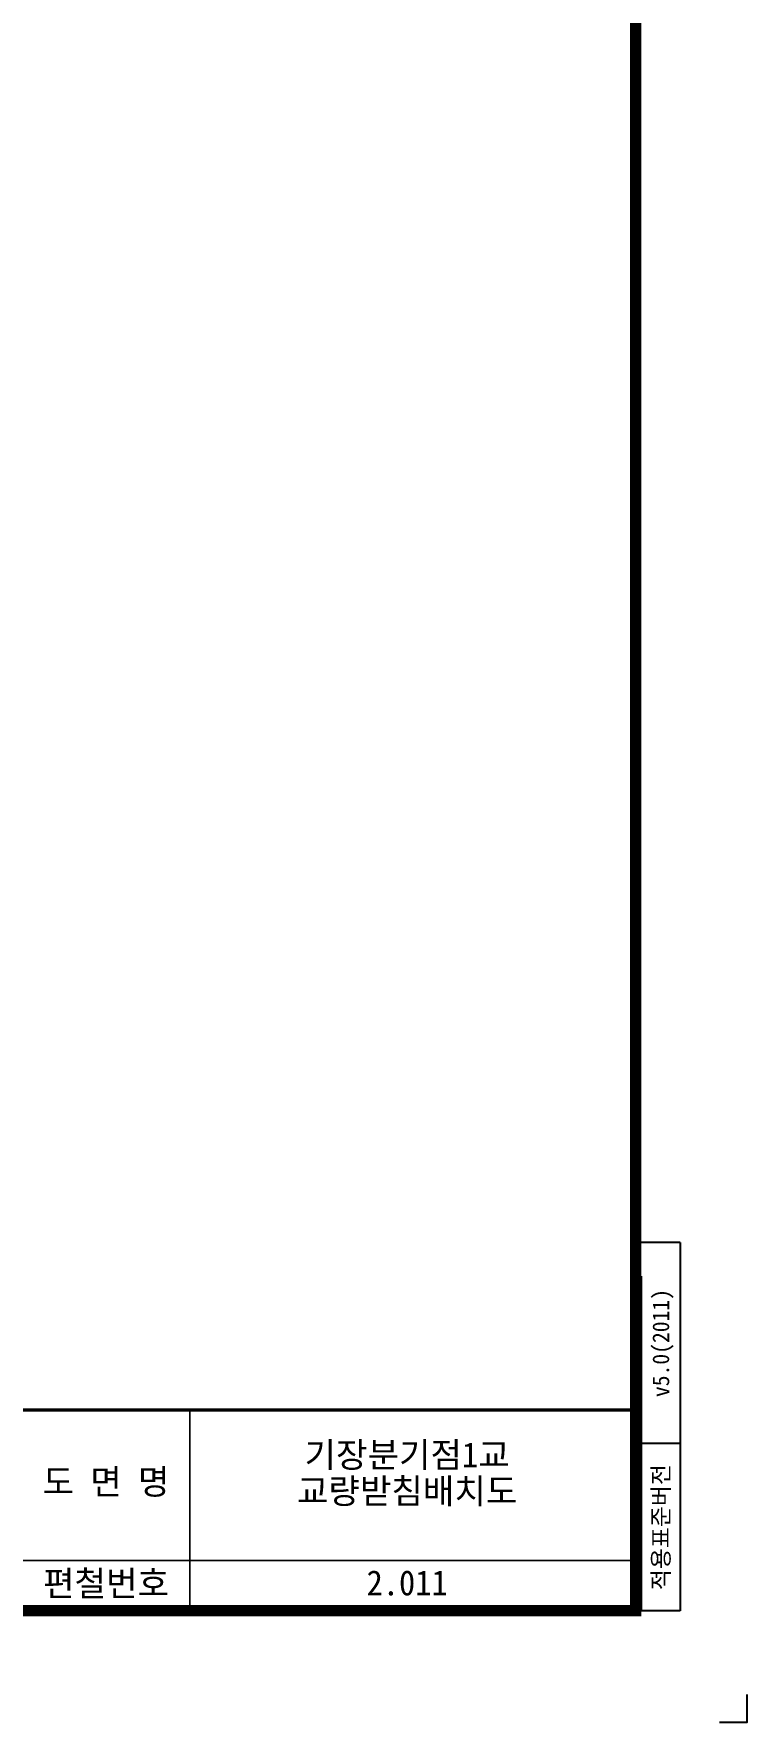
# Model space of a CAD drawing. Header units: feet. Extents: x 0 to 504600, y 0 to 356400.
# Drawn here: x 427823 to 504600, y 0 to 181715 of the extents above; entities that cross this region are included whole.
import ezdxf
from ezdxf.enums import TextEntityAlignment as Align

# ---------------------------------------------------------------- set-up
doc = ezdxf.new("R2010")
doc.units = ezdxf.units.FT
doc.header["$LTSCALE"] = 600
doc.header["$MEASUREMENT"] = 0
for name, color, linetype in [('CX-BORD', 3, 'CONTINUOUS'), ('CX-BORD-LIN1', 4, 'CONTINUOUS'), ('CX-BORD-LIN2', 3, 'CONTINUOUS'), ('CX-BORD-TEX2', 7, 'CONTINUOUS'), ('CX-BORD-TEX3', 6, 'CONTINUOUS'), ('CX-MISC', 2, 'CONTINUOUS')]:
    doc.layers.add(name, color=color, linetype=linetype)
doc.styles.add('TB_TEXT', font='')
doc.styles.add('TB_WBTXT', font='')
doc.styles.add('TB_WMTXT', font='')
doc.styles.get('TB_TEXT').set_extended_font_data('DotumChe')
doc.styles.get('TB_WBTXT').set_extended_font_data('Dotum')
doc.styles.get('TB_WMTXT').set_extended_font_data('DotumChe')

# ---------------------------------------------------------------- blocks, each defined once
blk = doc.blocks.new('CXBLKA1')
at = {"layer": 'CX-BORD-LIN1', "const_width": 2}
blk.add_lwpolyline([(796, 0), (0, 0), (0, 554), (796, 554)], close=True, dxfattribs=at)
at = {"layer": 'CX-BORD-LIN1', "const_width": 0.6}
blk.add_lwpolyline([(796, 36), (0, 36)], dxfattribs=at)
at = {"layer": 'CX-BORD-LIN2'}
for p, q in [((804, 66.03), (796, 66.03)), ((804, 66.03), (804, 0)), ((797, 60), (797, 0)), ((804, 30), (796, 30)), ((804, 0), (797, 0))]:
    blk.add_line(p, q, dxfattribs=at)
at = {"layer": 'CX-BORD-LIN2', "const_width": 0.3}
for points in [[(716, 0), (716, 36)], [(796, 9), (558, 9)]]:
    blk.add_lwpolyline(points, dxfattribs=at)
at = {"layer": 'CX-MISC'}
blk.add_lwpolyline([(811, -20), (816, -20), (816, -15)], dxfattribs=at)
at = {"layer": 'CX-BORD-LIN1', "style": 'TB_TEXT'}
for tag, height, p in [('TR_RNUM5', 3, (285.11, 32.64)), ('TR_RDAT5', 3.5, (317.5, 33)), ('TR_DGN5', 3.5, (451.12, 33)), ('TR_CHK5', 3.5, (491.12, 33)), ('TR_APP5', 3.5, (531.12, 33)), ('TR_RNUM4', 3, (285.11, 26.64)), ('TR_RDAT4', 3.5, (317.5, 27)), ('TR_DGN4', 3.5, (451.12, 27)), ('TR_CHK4', 3.5, (491.12, 27)), ('TR_APP4', 3.5, (531.12, 27)), ('TR_RNUM3', 3, (285.11, 20.64)), ('TR_RDAT3', 3.5, (317.5, 21)), ('TR_DGN3', 3.5, (451.12, 21)), ('TR_CHK3', 3.5, (491.12, 21)), ('TR_APP3', 3.5, (531.12, 21)), ('TR_RNUM2', 3, (285.11, 14.64)), ('TR_RDAT2', 3.5, (317.5, 15)), ('TR_DGN2', 3.5, (451.12, 15)), ('TR_CHK2', 3.5, (491.12, 15)), ('TR_APP2', 3.5, (531.12, 15)), ('TR_RNUM1', 3, (285.11, 8.64)), ('TR_RDAT1', 3.5, (317.5, 9)), ('TR_DGN1', 3.5, (451.12, 9)), ('TR_CHK1', 3.5, (491.12, 9)), ('TR_APP1', 3.5, (531.12, 9))]:
    blk.add_attdef(tag, text='', height=height, dxfattribs=at).set_placement(p, align=Align.MIDDLE_CENTER)
for tag, p in [('TR_RCON5', (342.3, 33)), ('TR_RCON4', (342.3, 27)), ('TR_RCON3', (342.3, 21)), ('TR_RCON2', (342.3, 15)), ('TR_RCON1', (342.3, 9))]:
    blk.add_attdef(tag, text='', height=3.5, dxfattribs=at).set_placement(p, align=Align.MIDDLE_LEFT)
at = {"layer": 'CX-BORD-LIN2', "style": 'TB_TEXT'}
blk.add_text('적용표준버전', height=3, rotation=90, dxfattribs=at).set_placement((800.5, 15), align=Align.MIDDLE_CENTER)
blk.add_attdef('TD_VERSION', text='', height=3, rotation=90, dxfattribs=at).set_placement((800.5, 48.01), align=Align.MIDDLE_CENTER)
at = {"layer": 'CX-BORD-TEX2', "style": 'TB_WMTXT'}
for tag, height, p in [('TB_CNAME', 5, (15.34, 531.83)), ('TB_CSCOP', 4, (16.63, 523.83))]:
    blk.add_attdef(tag, text='', height=height, dxfattribs=at).set_placement(p, align=Align.BOTTOM_LEFT)
at = {"layer": 'CX-BORD-TEX2', "style": 'TB_WBTXT'}
for tag, height, p in [('TB_MTITIL', 10, (398, 533.33)), ('TB_STITL', 7, (398, 518.33))]:
    blk.add_attdef(tag, text='', height=height, dxfattribs=at).set_placement(p, align=Align.MIDDLE_CENTER)
at = {"layer": 'CX-BORD-TEX3', "style": 'TB_TEXT'}
for s, p in [('도 면 명', (701, 23.19)), ('편철번호', (701, 5))]:
    blk.add_text(s, height=4.5, dxfattribs=at).set_placement(p, align=Align.MIDDLE)
for tag, height, p in [('TD_LNDST', 4.5, (215, 31.5)), ('TD_DSECT', 4.5, (605.5, 31.5)), ('TD_DDIST', 4.5, (654.5, 31.5)), ('TD_DNAME_TOP', 4.5, (755, 27.96)), ('TD_CSECT', 4.5, (605.5, 22.5)), ('TD_CDIST', 4.5, (654.5, 22.5)), ('TD_DNAME_MAIN', 4.5, (755, 21.47)), ('TD_CCOMP', 4.5, (215, 13.59)), ('TD_HSCAL', 4.5, (620.88, 13.75)), ('TD_VSCAL', 4.5, (656.86, 13.75)), ('TD_DNAME_BOT', 3, (755, 15.25)), ('TD_FIELD', 4.5, (180, 5.13)), ('TD_CSTEP', 4.5, (250.74, 5.13)), ('TD_DWGCODE', 4.5, (637, 4.79)), ('TD_DWGNO', 4.5, (755, 5))]:
    blk.add_attdef(tag, text='', height=height, dxfattribs=at).set_placement(p, align=Align.MIDDLE_CENTER)
for tag, height, width, p in [('TD_DCOMP', 4.5, 0.95, (215, 22.59)), ('TD_CNAME', 5, 0.78, (65, 7.6))]:
    blk.add_attdef(tag, text='', height=height, dxfattribs=dict(at, width=width)).set_placement(p, align=Align.MIDDLE_CENTER)

msp = doc.modelspace()

# ---------------------------------------------------------------- block references
at = {"layer": 'CX-BORD'}
ref = msp.add_blockref('CXBLKA1', (15000, 12000), dxfattribs=dict(at, xscale=600, yscale=600, zscale=600))
ref.add_attrib('TD_DNAME_MAIN', '교량받침배치도', dxfattribs={"layer": 'CX-BORD-TEX3', "height": 2700, "style": 'TB_TEXT'}).set_placement((468000, 24884), align=Align.MIDDLE_CENTER)
ref.add_attrib('TD_DNAME_TOP', '기장분기점1교', dxfattribs={"layer": 'CX-BORD-TEX3', "height": 2700, "style": 'TB_TEXT'}).set_placement((468000, 28774), align=Align.MIDDLE_CENTER)
ref.add_attrib('TD_DWGNO', '2.011', dxfattribs={"layer": 'CX-BORD-TEX3', "height": 2700, "style": 'TB_TEXT'}).set_placement((468000, 15001), align=Align.MIDDLE_CENTER)
ref.add_attrib('TD_VERSION', 'v5.0(2011)', dxfattribs={"layer": 'CX-BORD-LIN2', "height": 1800, "rotation": 90, "style": 'TB_TEXT'}).set_placement((495300, 40809), align=Align.MIDDLE_CENTER)

doc.saveas('drawing.dxf')
